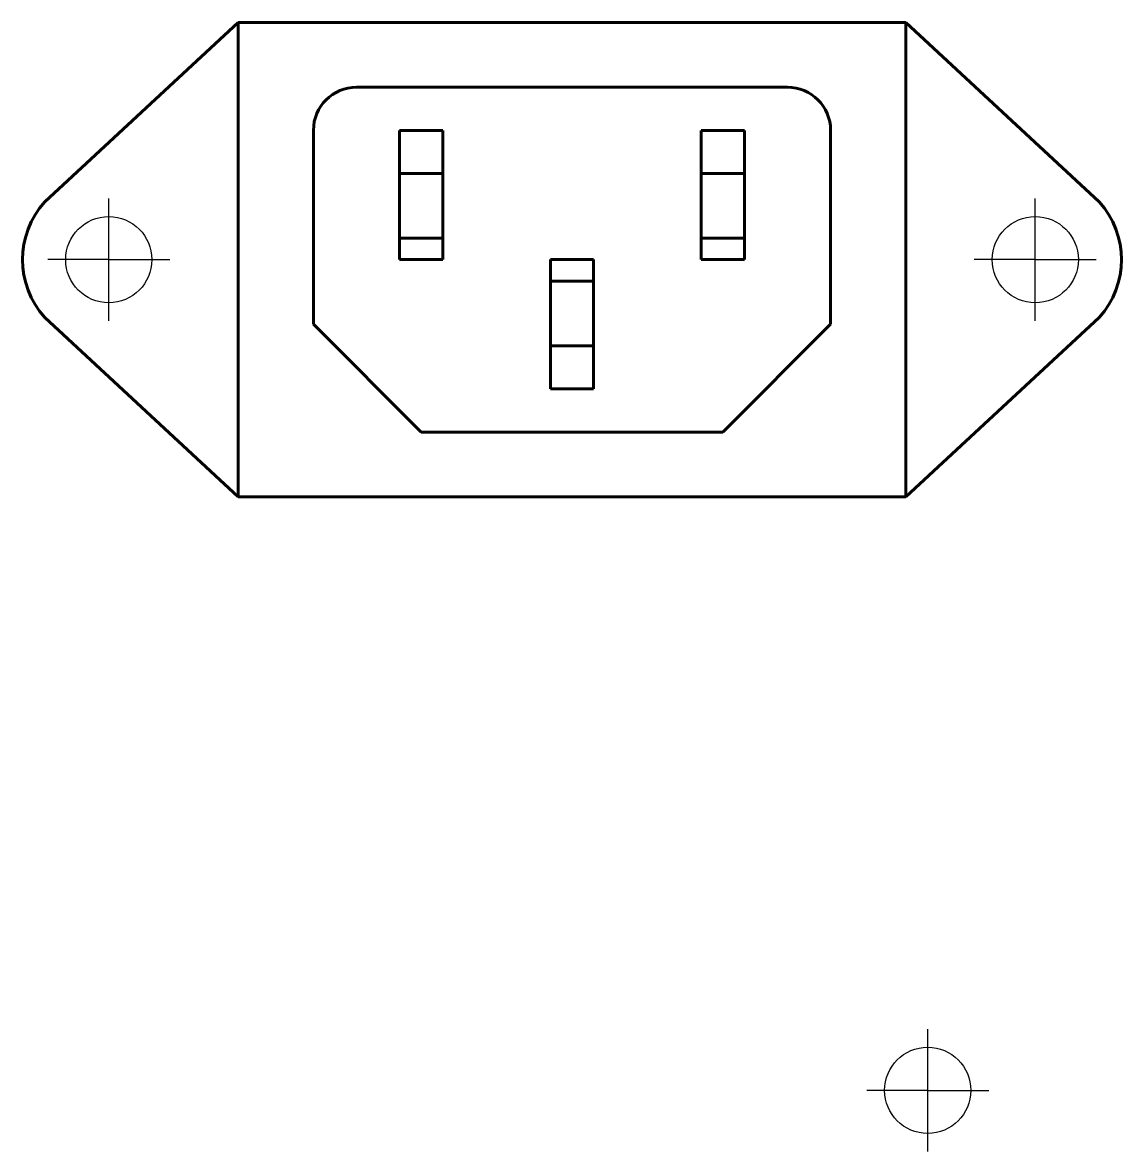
# Model space of a CAD drawing. Header units: millimetres. Extents: x -963 to 6553, y -1367 to 496.
# Drawn here: x 4359.1 to 4410.1, y 94.4 to 146.7 of the extents above; entities that cross this region are included whole.
import ezdxf

# ---------------------------------------------------------------- set-up
doc = ezdxf.new("R2010")
doc.units = ezdxf.units.MM
doc.header["$LTSCALE"] = 0.5
doc.layers.get('0').update_dxf_attribs({"lineweight": 60})

msp = doc.modelspace()

# ---------------------------------------------------------------- linework, layer by layer
for p, q in [((4369.105, 146.74), (4360.134, 138.418)), ((4369.105, 146.74), (4400.105, 146.74)), ((4369.105, 124.74), (4369.105, 146.74)), ((4400.105, 146.74), (4400.105, 124.74)), ((4400.105, 146.74), (4409.076, 138.418)), ((4374.605, 143.74), (4394.605, 143.74)), ((4372.605, 132.74), (4372.605, 141.74)), ((4376.605, 141.74), (4378.605, 141.74)), ((4376.605, 141.74), (4376.605, 135.74)), ((4378.605, 141.74), (4378.605, 135.74)), ((4392.605, 141.74), (4390.605, 141.74)), ((4390.605, 141.74), (4390.605, 135.74)), ((4392.605, 141.74), (4392.605, 135.74)), ((4396.605, 132.74), (4396.605, 141.74)), ((4378.605, 139.74), (4376.605, 139.74)), ((4377.605, 139.74), (4378.605, 139.74)), ((4390.605, 139.74), (4392.605, 139.74)), ((4377.605, 136.74), (4376.605, 136.74)), ((4376.605, 136.74), (4378.605, 136.74)), ((4392.605, 136.74), (4390.605, 136.74)), ((4376.605, 135.74), (4378.605, 135.74)), ((4385.605, 135.74), (4383.605, 135.74)), ((4383.605, 135.74), (4383.605, 129.74)), ((4385.605, 129.74), (4385.605, 135.74)), ((4392.605, 135.74), (4390.605, 135.74)), ((4383.605, 134.74), (4385.605, 134.74)), ((4369.105, 124.74), (4360.134, 133.062)), ((4400.105, 124.74), (4409.076, 133.062)), ((4377.605, 127.74), (4372.605, 132.74)), ((4391.605, 127.74), (4396.605, 132.74)), ((4385.605, 131.74), (4383.605, 131.74)), ((4383.605, 129.74), (4384.605, 129.74)), ((4384.605, 129.74), (4385.605, 129.74)), ((4391.605, 127.74), (4377.605, 127.74)), ((4384.605, 127.74), (4377.605, 127.74)), ((4400.105, 124.74), (4369.105, 124.74))]:
    msp.add_line(p, q)
at = {"lineweight": -3}
for p, q in [((4363.105, 132.906), (4363.105, 138.573)), ((4406.105, 132.906), (4406.105, 138.573)), ((4363.105, 135.74), (4360.271, 135.74)), ((4363.105, 135.74), (4365.938, 135.74)), ((4406.105, 135.74), (4403.271, 135.74)), ((4406.105, 135.74), (4408.938, 135.74)), ((4401.115, 94.367), (4401.115, 100.034)), ((4401.115, 97.2), (4398.282, 97.2)), ((4401.115, 97.2), (4403.948, 97.2))]:
    msp.add_line(p, q, dxfattribs=at)
for centre in [(4363.105, 135.74), (4406.105, 135.74), (4401.115, 97.2)]:
    msp.add_circle(centre, 2, dxfattribs=at)
for centre, radius, start, end in [((4374.605, 141.74), 2, 90, 180), ((4394.605, 141.74), 2, 0, 90), ((4363.105, 135.74), 4, 137.9693, 222.0307), ((4406.105, 135.74), 4, 317.9693, 42.0307)]:
    msp.add_arc(centre, radius, start, end)

doc.saveas('drawing.dxf')
